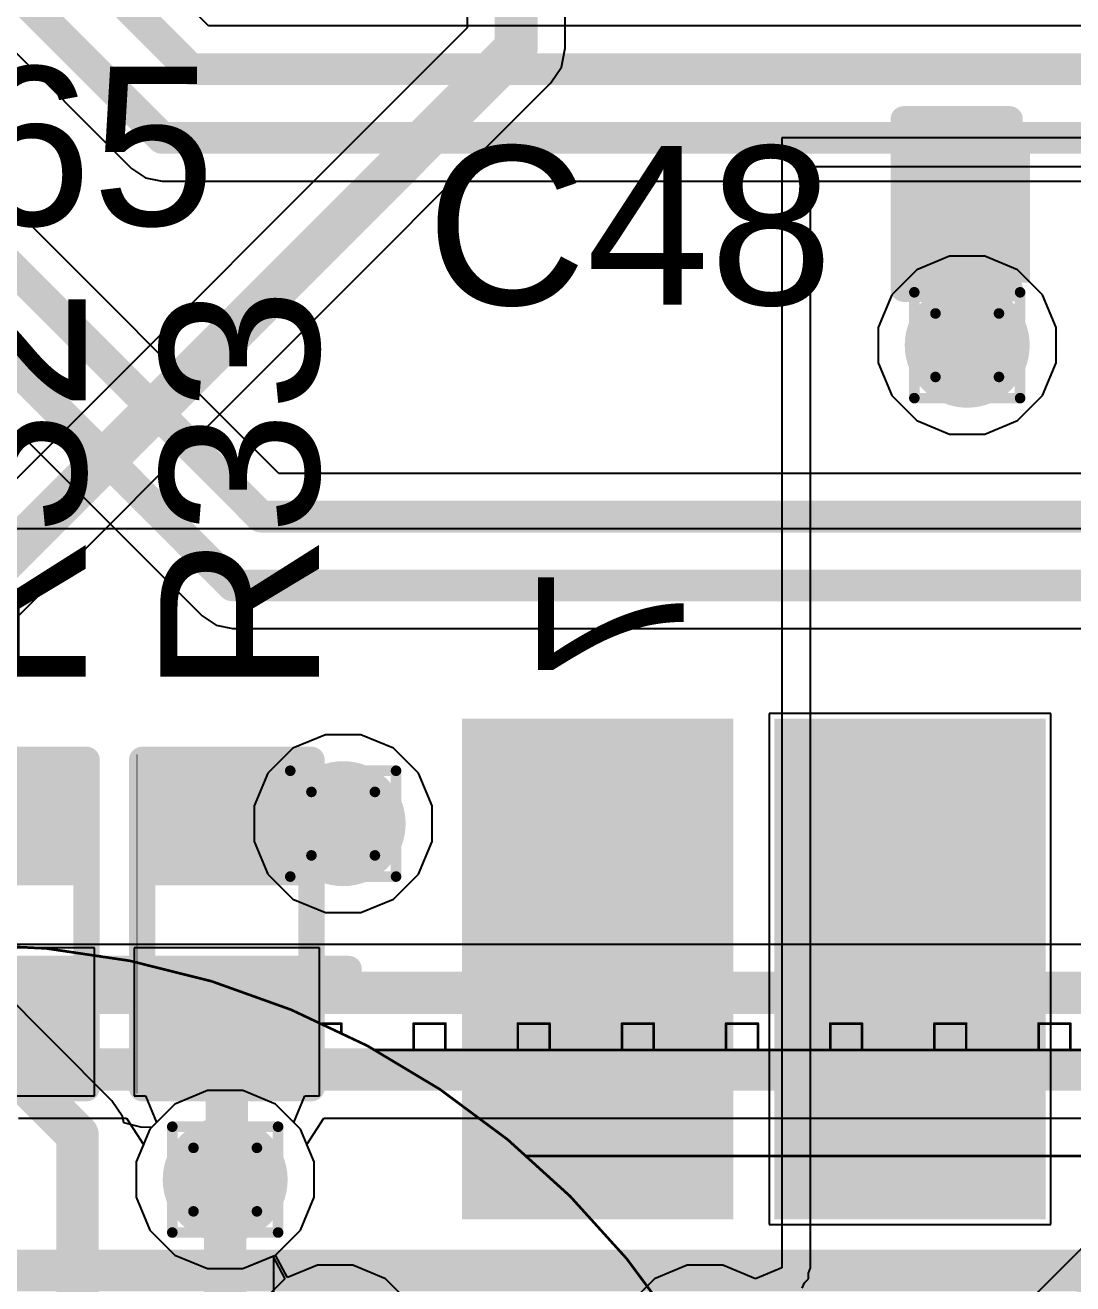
# Model space of a CAD drawing. Header units: inches. Extents: x -6 to 5433, y -4 to 5447.
# Drawn here: x 15.55 to 20.58, y 4.62 to 10.66 of the extents above; entities that cross this region are included whole.
import ezdxf

# ---------------------------------------------------------------- set-up
doc = ezdxf.new("R2010")
doc.units = ezdxf.units.IN
for name, color, linetype in [('Bottom Layer', 5, 'Continuous'), ('Bottom Overlay', 54, 'Continuous'), ('Bottom Paste', 16, 'Continuous'), ('Bottom Solder', 6, 'Continuous'), ('Drill Drawing', 1, 'Continuous'), ('Ground', 16, 'Continuous'), ('Mechanical 4', 56, 'Continuous'), ('Power', 76, 'Continuous'), ('Top Layer', 1, 'Continuous'), ('Top Overlay', 2, 'Continuous'), ('Top Paste', 8, 'Continuous'), ('Top Solder', 216, 'Continuous'), ('Via Holes', 16, 'Continuous')]:
    doc.layers.add(name, color=color, linetype=linetype)
doc.styles.add('Arial', font='', dxfattribs={"height": 0.2})
doc.styles.get('Arial').set_extended_font_data('Arial')

# ---------------------------------------------------------------- blocks, each defined once
blk = doc.blocks.new('BL_R8812AF1_B_18')
at = {"layer": 'Bottom Layer'}
for points in [[(12.4, -3.6), (14.6, -3.6), (14.6, -4.7), (12.4, -4.7)], [(12.4, -5.1), (14.6, -5.1), (14.6, -6.2), (12.4, -6.2)]]:
    blk.add_hatch(color=5, dxfattribs=at).paths.add_polyline_path(points)
at = {"layer": 'Bottom Paste'}
for points in [[(12.4, -3.6), (14.6, -3.6), (14.6, -4.7), (12.4, -4.7)], [(12.4, -5.1), (14.6, -5.1), (14.6, -6.2), (12.4, -6.2)]]:
    blk.add_hatch(color=16, dxfattribs=at).paths.add_polyline_path(points)
at = {"layer": 'Bottom Solder'}
for points in [[(12.2984, -3.4984), (14.7016, -3.4984), (14.7016, -4.8016), (12.2984, -4.8016)], [(12.2984, -4.9984), (14.7016, -4.9984), (14.7016, -6.3016), (12.2984, -6.3016)]]:
    blk.add_hatch(color=6, dxfattribs=at).paths.add_polyline_path(points)
at = {"layer": 'Bottom Overlay'}
blk.add_lwpolyline([(13.5, -8.9, 0.127, 0.127, 0), (13.5, -6.8458, 0.127, 0.127, 0)], format="xyseb", dxfattribs=at)
blk.add_lwpolyline([(13.4683, -6.8458, 0.0635, 0.0635, 1), (13.5318, -6.8458, 0.0635, 0.0635, 1)], format="xyseb", close=True, dxfattribs=at)
at = {"layer": 'Bottom Overlay', "style": 'Arial', "text_generation_flag": 2}
blk.add_text('7', height=0.7, rotation=-180, dxfattribs=at).set_placement((11.5698, -5.2362))
blk = doc.blocks.new('R___0402_81')
at = {"layer": 'Top Layer'}
for points in [[(-0.6985, -0.3175), (-0.6985, 0.3175), (-0.2413, 0.3175), (-0.2413, -0.3175)], [(0.2413, -0.3175), (0.2413, 0.3175), (0.6985, 0.3175), (0.6985, -0.3175)]]:
    blk.add_hatch(color=1, dxfattribs=at).paths.add_polyline_path(points)
at = {"layer": 'Top Paste'}
for points in [[(-0.6985, -0.3175), (-0.6985, 0.3175), (-0.2413, 0.3175), (-0.2413, -0.3175)], [(0.2413, -0.3175), (0.2413, 0.3175), (0.6985, 0.3175), (0.6985, -0.3175)]]:
    blk.add_hatch(color=8, dxfattribs=at).paths.add_polyline_path(points)
at = {"layer": 'Top Solder'}
for points in [[(-0.7535, -0.3725), (-0.7535, 0.3725), (-0.1863, 0.3725), (-0.1863, -0.3725)], [(0.1863, -0.3725), (0.1863, 0.3725), (0.7535, 0.3725), (0.7535, -0.3725)]]:
    blk.add_hatch(color=216, dxfattribs=at).paths.add_polyline_path(points)
at = {"layer": 'Top Overlay'}
for points in [[(0.7874, 0.4064, 0.127, 0.127, 0), (-0.7874, 0.4064, 0.127, 0.127, 0)], [(-0.7874, -0.4064, 0.127, 0.127, 0), (-0.7874, 0.4064, 0.127, 0.127, 0)], [(0.7874, -0.4064, 0.127, 0.127, 0), (0.7874, 0.4064, 0.127, 0.127, 0)], [(0.7874, -0.4064, 0.127, 0.127, 0), (-0.7874, -0.4064, 0.127, 0.127, 0)], [(0.8128, -0.4318, 0.00323, 0.00323, 0), (-0.8128, -0.4318, 0.00323, 0.00323, 0)]]:
    blk.add_lwpolyline(points, format="xyseb", dxfattribs=at)
for points in [[(-0.8191, 0.4064, 0.0635, 0.0635, 1), (-0.7556, 0.4064, 0.0635, 0.0635, 1)], [(-0.8191, 0.4064, 0.0635, 0.0635, 1), (-0.7556, 0.4064, 0.0635, 0.0635, 1)], [(0.7556, 0.4064, 0.0635, 0.0635, 1), (0.8191, 0.4064, 0.0635, 0.0635, 1)], [(0.7556, 0.4064, 0.0635, 0.0635, 1), (0.8191, 0.4064, 0.0635, 0.0635, 1)], [(-0.8191, -0.4064, 0.0635, 0.0635, 1), (-0.7556, -0.4064, 0.0635, 0.0635, 1)], [(-0.8191, -0.4064, 0.0635, 0.0635, 1), (-0.7556, -0.4064, 0.0635, 0.0635, 1)], [(0.7556, -0.4064, 0.0635, 0.0635, 1), (0.8191, -0.4064, 0.0635, 0.0635, 1)], [(0.7556, -0.4064, 0.0635, 0.0635, 1), (0.8191, -0.4064, 0.0635, 0.0635, 1)], [(-0.8136, -0.4318, 0.00161, 0.00161, 1), (-0.812, -0.4318, 0.00161, 0.00161, 1)], [(0.812, -0.4318, 0.00161, 0.00161, 1), (0.8136, -0.4318, 0.00161, 0.00161, 1)]]:
    blk.add_lwpolyline(points, format="xyseb", close=True, dxfattribs=at)
blk = doc.blocks.new('R___0402_82')
at = {"layer": 'Top Layer'}
for points in [[(-0.6985, -0.3175), (-0.6985, 0.3175), (-0.2413, 0.3175), (-0.2413, -0.3175)], [(0.2413, -0.3175), (0.2413, 0.3175), (0.6985, 0.3175), (0.6985, -0.3175)]]:
    blk.add_hatch(color=1, dxfattribs=at).paths.add_polyline_path(points)
at = {"layer": 'Top Paste'}
for points in [[(-0.6985, -0.3175), (-0.6985, 0.3175), (-0.2413, 0.3175), (-0.2413, -0.3175)], [(0.2413, -0.3175), (0.2413, 0.3175), (0.6985, 0.3175), (0.6985, -0.3175)]]:
    blk.add_hatch(color=8, dxfattribs=at).paths.add_polyline_path(points)
at = {"layer": 'Top Solder'}
for points in [[(-0.7535, -0.3725), (-0.7535, 0.3725), (-0.1863, 0.3725), (-0.1863, -0.3725)], [(0.1863, -0.3725), (0.1863, 0.3725), (0.7535, 0.3725), (0.7535, -0.3725)]]:
    blk.add_hatch(color=216, dxfattribs=at).paths.add_polyline_path(points)
at = {"layer": 'Top Overlay'}
for points in [[(-0.7874, -0.4064, 0.127, 0.127, 0), (-0.7874, 0.4064, 0.127, 0.127, 0)], [(0.7874, 0.4064, 0.127, 0.127, 0), (-0.7874, 0.4064, 0.127, 0.127, 0)], [(0.7874, -0.4064, 0.127, 0.127, 0), (0.7874, 0.4064, 0.127, 0.127, 0)], [(0.7874, -0.4064, 0.127, 0.127, 0), (-0.7874, -0.4064, 0.127, 0.127, 0)], [(0.8128, -0.4318, 0.00323, 0.00323, 0), (-0.8128, -0.4318, 0.00323, 0.00323, 0)]]:
    blk.add_lwpolyline(points, format="xyseb", dxfattribs=at)
for points in [[(-0.8191, 0.4064, 0.0635, 0.0635, 1), (-0.7556, 0.4064, 0.0635, 0.0635, 1)], [(-0.8191, 0.4064, 0.0635, 0.0635, 1), (-0.7556, 0.4064, 0.0635, 0.0635, 1)], [(0.7556, 0.4064, 0.0635, 0.0635, 1), (0.8191, 0.4064, 0.0635, 0.0635, 1)], [(0.7556, 0.4064, 0.0635, 0.0635, 1), (0.8191, 0.4064, 0.0635, 0.0635, 1)], [(-0.8191, -0.4064, 0.0635, 0.0635, 1), (-0.7556, -0.4064, 0.0635, 0.0635, 1)], [(-0.8191, -0.4064, 0.0635, 0.0635, 1), (-0.7556, -0.4064, 0.0635, 0.0635, 1)], [(0.7556, -0.4064, 0.0635, 0.0635, 1), (0.8191, -0.4064, 0.0635, 0.0635, 1)], [(0.7556, -0.4064, 0.0635, 0.0635, 1), (0.8191, -0.4064, 0.0635, 0.0635, 1)], [(-0.8136, -0.4318, 0.00161, 0.00161, 1), (-0.812, -0.4318, 0.00161, 0.00161, 1)], [(0.812, -0.4318, 0.00161, 0.00161, 1), (0.8136, -0.4318, 0.00161, 0.00161, 1)]]:
    blk.add_lwpolyline(points, format="xyseb", close=True, dxfattribs=at)
blk = doc.blocks.new('ADM6_30_01_5_L_4_2_A_TR_155')
at = {"layer": 'Top Overlay'}
blk.add_lwpolyline([(11.885, -2.5, 0.2, 0.2, 0), (-11.885, -2.5, 0.2, 0.2, 0)], format="xyseb", dxfattribs=at)
blk = doc.blocks.new('C___0402_185')
at = {"layer": 'Top Layer'}
for points in [[(-0.6985, -0.3175), (-0.6985, 0.3175), (-0.2413, 0.3175), (-0.2413, -0.3175)], [(0.2413, -0.3175), (0.2413, 0.3175), (0.6985, 0.3175), (0.6985, -0.3175)]]:
    blk.add_hatch(color=1, dxfattribs=at).paths.add_polyline_path(points)
at = {"layer": 'Top Paste'}
for points in [[(-0.6985, -0.3175), (-0.6985, 0.3175), (-0.2413, 0.3175), (-0.2413, -0.3175)], [(0.2413, -0.3175), (0.2413, 0.3175), (0.6985, 0.3175), (0.6985, -0.3175)]]:
    blk.add_hatch(color=8, dxfattribs=at).paths.add_polyline_path(points)
at = {"layer": 'Top Solder'}
for points in [[(-0.7585, -0.3775), (-0.7585, 0.3775), (-0.1813, 0.3775), (-0.1813, -0.3775)], [(0.1813, -0.3775), (0.1813, 0.3775), (0.7585, 0.3775), (0.7585, -0.3775)]]:
    blk.add_hatch(color=216, dxfattribs=at).paths.add_polyline_path(points)
at = {"layer": 'Top Overlay'}
for points in [[(-0.7874, 0.4064, 0.127, 0.127, 0), (-0.7874, -0.4064, 0.127, 0.127, 0)], [(-0.2794, 0.4064, 0.127, 0.127, 0), (-0.7874, 0.4064, 0.127, 0.127, 0)], [(0.7874, 0.4064, 0.127, 0.127, 0), (0.2794, 0.4064, 0.127, 0.127, 0)], [(0.7874, 0.4064, 0.127, 0.127, 0), (0.7874, -0.4064, 0.127, 0.127, 0)], [(-0.2794, -0.4064, 0.127, 0.127, 0), (-0.7874, -0.4064, 0.127, 0.127, 0)], [(0.7874, -0.4064, 0.127, 0.127, 0), (0.2794, -0.4064, 0.127, 0.127, 0)]]:
    blk.add_lwpolyline(points, format="xyseb", dxfattribs=at)
for points in [[(-0.8191, 0.4064, 0.0635, 0.0635, 1), (-0.7556, 0.4064, 0.0635, 0.0635, 1)], [(-0.8191, 0.4064, 0.0635, 0.0635, 1), (-0.7556, 0.4064, 0.0635, 0.0635, 1)], [(-0.3111, 0.4064, 0.0635, 0.0635, 1), (-0.2477, 0.4064, 0.0635, 0.0635, 1)], [(0.2477, 0.4064, 0.0635, 0.0635, 1), (0.3111, 0.4064, 0.0635, 0.0635, 1)], [(0.7556, 0.4064, 0.0635, 0.0635, 1), (0.8191, 0.4064, 0.0635, 0.0635, 1)], [(0.7556, 0.4064, 0.0635, 0.0635, 1), (0.8191, 0.4064, 0.0635, 0.0635, 1)], [(-0.8191, -0.4064, 0.0635, 0.0635, 1), (-0.7556, -0.4064, 0.0635, 0.0635, 1)], [(-0.8191, -0.4064, 0.0635, 0.0635, 1), (-0.7556, -0.4064, 0.0635, 0.0635, 1)], [(-0.3111, -0.4064, 0.0635, 0.0635, 1), (-0.2477, -0.4064, 0.0635, 0.0635, 1)], [(0.2477, -0.4064, 0.0635, 0.0635, 1), (0.3111, -0.4064, 0.0635, 0.0635, 1)], [(0.7556, -0.4064, 0.0635, 0.0635, 1), (0.8191, -0.4064, 0.0635, 0.0635, 1)], [(0.7556, -0.4064, 0.0635, 0.0635, 1), (0.8191, -0.4064, 0.0635, 0.0635, 1)]]:
    blk.add_lwpolyline(points, format="xyseb", close=True, dxfattribs=at)

msp = doc.modelspace()

# ---------------------------------------------------------------- hatches: boundary and pattern name
at = {"layer": 'Bottom Layer'}
h = msp.add_hatch(color=5, dxfattribs=at)
edge = h.paths.add_edge_path()
edge.add_arc((20.0731, 9.1281), 0.3, 0, 360)
h = msp.add_hatch(color=5, dxfattribs=at)
edge = h.paths.add_edge_path()
edge.add_arc((17.0765, 6.8315), 0.3, 0, 360)
h = msp.add_hatch(color=5, dxfattribs=at)
edge = h.paths.add_edge_path()
edge.add_arc((16.51, 5.1229), 0.3, 0, 360)
at = {"layer": 'Ground'}
h = msp.add_hatch(color=16, dxfattribs=at)
edge = h.paths.add_edge_path()
edge.add_arc((20.0731, 9.1281), 0.3, 0, 360)
h = msp.add_hatch(color=16, dxfattribs=at)
edge = h.paths.add_edge_path()
edge.add_arc((17.0765, 6.8315), 0.3, 0, 360)
h = msp.add_hatch(color=16, dxfattribs=at)
edge = h.paths.add_edge_path()
edge.add_arc((16.51, 5.1229), 0.3, 0, 360)
at = {"layer": 'Power'}
h = msp.add_hatch(color=76, dxfattribs=at)
edge = h.paths.add_edge_path()
edge.add_arc((20.0731, 9.1281), 0.3, 0, 360)
h = msp.add_hatch(color=76, dxfattribs=at)
edge = h.paths.add_edge_path()
edge.add_arc((17.0765, 6.8315), 0.3, 0, 360)
h = msp.add_hatch(color=76, dxfattribs=at)
edge = h.paths.add_edge_path()
edge.add_arc((16.51, 5.1229), 0.3, 0, 360)
at = {"layer": 'Top Layer'}
h = msp.add_hatch(color=1, dxfattribs=at)
edge = h.paths.add_edge_path()
edge.add_arc((20.0731, 9.1281), 0.3, 0, 360)
h = msp.add_hatch(color=1, dxfattribs=at)
edge = h.paths.add_edge_path()
edge.add_arc((17.0765, 6.8315), 0.3, 0, 360)
h = msp.add_hatch(color=1, dxfattribs=at)
edge = h.paths.add_edge_path()
edge.add_arc((16.51, 5.1229), 0.3, 0, 360)
at = {"layer": 'Via Holes'}
h = msp.add_hatch(color=7, dxfattribs=at)
edge = h.paths.add_edge_path()
edge.add_arc((20.0731, 9.1281), 0.15, 0, 360)
h = msp.add_hatch(color=7, dxfattribs=at)
edge = h.paths.add_edge_path()
edge.add_arc((17.0765, 6.8315), 0.15, 0, 360)
h = msp.add_hatch(color=7, dxfattribs=at)
edge = h.paths.add_edge_path()
edge.add_arc((16.51, 5.1229), 0.15, 0, 360)

# ---------------------------------------------------------------- linework, layer by layer
at = {"layer": 'Bottom Layer'}
for p, q in [((15.0175, 8.2488), (32.8484, 8.2488)), ((15.0175, 8.2488), (21.4511, 8.2488)), ((20.4754, 7.3607), (19.1214, 7.3607)), ((19.1214, 7.3607), (19.1214, 4.9067)), ((20.4754, 4.9067), (20.4754, 7.3607)), ((15.9662, 5.5015), (15.4112, 6.0565)), ((16.0167, 5.4259), (15.9662, 5.5015)), ((16.4251, 5.5499), (16.2681, 5.4849)), ((16.5949, 5.5499), (16.4251, 5.5499)), ((16.7519, 5.4849), (16.5949, 5.5499)), ((16.2681, 5.4849), (16.1566, 5.3734)), ((16.872, 5.3648), (16.7519, 5.4849)), ((16.0229, 5.3947), (16.0167, 5.4259)), ((16.1049, 5.3751), (16.0229, 5.3947)), ((16.1566, 5.3734), (16.1049, 5.3751)), ((16.937, 5.2078), (16.872, 5.3648)), ((16.937, 5.038), (16.937, 5.2078)), ((16.872, 4.881), (16.937, 5.038)), ((19.1214, 4.9067), (20.4754, 4.9067)), ((16.7519, 4.7609), (16.872, 4.881)), ((16.7431, 4.7573), (16.7519, 4.7609)), ((16.7431, 3.2136), (16.7431, 4.7573))]:
    msp.add_line(p, q, dxfattribs=at)
for points in [[(15.2464, 5.8917, 0.2032, 0.2032, 0), (15.8014, 5.3367, 0.2032, 0.2032, 0)], [(15.8014, 3.2363, 0.2032, 0.2032, 0), (15.8014, 5.3367, 0.2032, 0.2032, 0)], [(16.51, 3.2136, 0.2032, 0.2032, 0), (16.51, 5.1229, 0.2032, 0.2032, 0)]]:
    msp.add_lwpolyline(points, format="xyseb", dxfattribs=at)
for points in [[(15.7506, 5.3367, 0.1016, 0.1016, 1), (15.8522, 5.3367, 0.1016, 0.1016, 1)], [(15.7506, 5.3367, 0.1016, 0.1016, 1), (15.8522, 5.3367, 0.1016, 0.1016, 1)], [(16.4592, 5.1229, 0.1016, 0.1016, 1), (16.5608, 5.1229, 0.1016, 0.1016, 1)]]:
    msp.add_lwpolyline(points, format="xyseb", close=True, dxfattribs=at)
at = {"layer": 'Drill Drawing'}
for points in [[(19.8191, 9.3821, 0.0508, 0.0508, 0), (20.3271, 9.3821, 0.0508, 0.0508, 0)], [(19.8191, 8.8741, 0.0508, 0.0508, 0), (19.8191, 9.3821, 0.0508, 0.0508, 0)], [(20.3271, 8.8741, 0.0508, 0.0508, 0), (20.3271, 9.3821, 0.0508, 0.0508, 0)], [(19.9207, 9.2805, 0.0508, 0.0508, 0), (20.2255, 9.2805, 0.0508, 0.0508, 0)], [(19.9207, 8.9757, 0.0508, 0.0508, 0), (19.9207, 9.2805, 0.0508, 0.0508, 0)], [(20.2255, 8.9757, 0.0508, 0.0508, 0), (20.2255, 9.2805, 0.0508, 0.0508, 0)], [(19.9207, 8.9757, 0.0508, 0.0508, 0), (20.2255, 8.9757, 0.0508, 0.0508, 0)], [(19.8191, 8.8741, 0.0508, 0.0508, 0), (20.3271, 8.8741, 0.0508, 0.0508, 0)], [(16.8225, 7.0855, 0.0508, 0.0508, 0), (17.3305, 7.0855, 0.0508, 0.0508, 0)], [(16.8225, 6.5775, 0.0508, 0.0508, 0), (16.8225, 7.0855, 0.0508, 0.0508, 0)], [(17.3305, 6.5775, 0.0508, 0.0508, 0), (17.3305, 7.0855, 0.0508, 0.0508, 0)], [(16.9241, 6.9839, 0.0508, 0.0508, 0), (17.2289, 6.9839, 0.0508, 0.0508, 0)], [(16.9241, 6.6791, 0.0508, 0.0508, 0), (16.9241, 6.9839, 0.0508, 0.0508, 0)], [(17.2289, 6.6791, 0.0508, 0.0508, 0), (17.2289, 6.9839, 0.0508, 0.0508, 0)], [(16.9241, 6.6791, 0.0508, 0.0508, 0), (17.2289, 6.6791, 0.0508, 0.0508, 0)], [(16.8225, 6.5775, 0.0508, 0.0508, 0), (17.3305, 6.5775, 0.0508, 0.0508, 0)], [(16.256, 5.3769, 0.0508, 0.0508, 0), (16.764, 5.3769, 0.0508, 0.0508, 0)], [(16.256, 4.8689, 0.0508, 0.0508, 0), (16.256, 5.3769, 0.0508, 0.0508, 0)], [(16.764, 4.8689, 0.0508, 0.0508, 0), (16.764, 5.3769, 0.0508, 0.0508, 0)], [(16.3576, 5.2753, 0.0508, 0.0508, 0), (16.6624, 5.2753, 0.0508, 0.0508, 0)], [(16.3576, 4.9705, 0.0508, 0.0508, 0), (16.3576, 5.2753, 0.0508, 0.0508, 0)], [(16.6624, 4.9705, 0.0508, 0.0508, 0), (16.6624, 5.2753, 0.0508, 0.0508, 0)], [(16.3576, 4.9705, 0.0508, 0.0508, 0), (16.6624, 4.9705, 0.0508, 0.0508, 0)], [(16.256, 4.8689, 0.0508, 0.0508, 0), (16.764, 4.8689, 0.0508, 0.0508, 0)]]:
    msp.add_lwpolyline(points, format="xyseb", dxfattribs=at)
for points in [[(19.8064, 9.3821, 0.0254, 0.0254, 1), (19.8318, 9.3821, 0.0254, 0.0254, 1)], [(19.8064, 9.3821, 0.0254, 0.0254, 1), (19.8318, 9.3821, 0.0254, 0.0254, 1)], [(20.3144, 9.3821, 0.0254, 0.0254, 1), (20.3398, 9.3821, 0.0254, 0.0254, 1)], [(20.3144, 9.3821, 0.0254, 0.0254, 1), (20.3398, 9.3821, 0.0254, 0.0254, 1)], [(19.908, 9.2805, 0.0254, 0.0254, 1), (19.9334, 9.2805, 0.0254, 0.0254, 1)], [(19.908, 9.2805, 0.0254, 0.0254, 1), (19.9334, 9.2805, 0.0254, 0.0254, 1)], [(20.2128, 9.2805, 0.0254, 0.0254, 1), (20.2382, 9.2805, 0.0254, 0.0254, 1)], [(20.2128, 9.2805, 0.0254, 0.0254, 1), (20.2382, 9.2805, 0.0254, 0.0254, 1)], [(19.908, 8.9757, 0.0254, 0.0254, 1), (19.9334, 8.9757, 0.0254, 0.0254, 1)], [(19.908, 8.9757, 0.0254, 0.0254, 1), (19.9334, 8.9757, 0.0254, 0.0254, 1)], [(20.2128, 8.9757, 0.0254, 0.0254, 1), (20.2382, 8.9757, 0.0254, 0.0254, 1)], [(20.2128, 8.9757, 0.0254, 0.0254, 1), (20.2382, 8.9757, 0.0254, 0.0254, 1)], [(19.8064, 8.8741, 0.0254, 0.0254, 1), (19.8318, 8.8741, 0.0254, 0.0254, 1)], [(19.8064, 8.8741, 0.0254, 0.0254, 1), (19.8318, 8.8741, 0.0254, 0.0254, 1)], [(20.3144, 8.8741, 0.0254, 0.0254, 1), (20.3398, 8.8741, 0.0254, 0.0254, 1)], [(20.3144, 8.8741, 0.0254, 0.0254, 1), (20.3398, 8.8741, 0.0254, 0.0254, 1)], [(16.8098, 7.0855, 0.0254, 0.0254, 1), (16.8352, 7.0855, 0.0254, 0.0254, 1)], [(16.8098, 7.0855, 0.0254, 0.0254, 1), (16.8352, 7.0855, 0.0254, 0.0254, 1)], [(17.3178, 7.0855, 0.0254, 0.0254, 1), (17.3432, 7.0855, 0.0254, 0.0254, 1)], [(17.3178, 7.0855, 0.0254, 0.0254, 1), (17.3432, 7.0855, 0.0254, 0.0254, 1)], [(16.9114, 6.9839, 0.0254, 0.0254, 1), (16.9368, 6.9839, 0.0254, 0.0254, 1)], [(16.9114, 6.9839, 0.0254, 0.0254, 1), (16.9368, 6.9839, 0.0254, 0.0254, 1)], [(17.2162, 6.9839, 0.0254, 0.0254, 1), (17.2416, 6.9839, 0.0254, 0.0254, 1)], [(17.2162, 6.9839, 0.0254, 0.0254, 1), (17.2416, 6.9839, 0.0254, 0.0254, 1)], [(16.9114, 6.6791, 0.0254, 0.0254, 1), (16.9368, 6.6791, 0.0254, 0.0254, 1)], [(16.9114, 6.6791, 0.0254, 0.0254, 1), (16.9368, 6.6791, 0.0254, 0.0254, 1)], [(17.2162, 6.6791, 0.0254, 0.0254, 1), (17.2416, 6.6791, 0.0254, 0.0254, 1)], [(17.2162, 6.6791, 0.0254, 0.0254, 1), (17.2416, 6.6791, 0.0254, 0.0254, 1)], [(16.8098, 6.5775, 0.0254, 0.0254, 1), (16.8352, 6.5775, 0.0254, 0.0254, 1)], [(16.8098, 6.5775, 0.0254, 0.0254, 1), (16.8352, 6.5775, 0.0254, 0.0254, 1)], [(17.3178, 6.5775, 0.0254, 0.0254, 1), (17.3432, 6.5775, 0.0254, 0.0254, 1)], [(17.3178, 6.5775, 0.0254, 0.0254, 1), (17.3432, 6.5775, 0.0254, 0.0254, 1)], [(16.2433, 5.3769, 0.0254, 0.0254, 1), (16.2687, 5.3769, 0.0254, 0.0254, 1)], [(16.2433, 5.3769, 0.0254, 0.0254, 1), (16.2687, 5.3769, 0.0254, 0.0254, 1)], [(16.7513, 5.3769, 0.0254, 0.0254, 1), (16.7767, 5.3769, 0.0254, 0.0254, 1)], [(16.7513, 5.3769, 0.0254, 0.0254, 1), (16.7767, 5.3769, 0.0254, 0.0254, 1)], [(16.3449, 5.2753, 0.0254, 0.0254, 1), (16.3703, 5.2753, 0.0254, 0.0254, 1)], [(16.3449, 5.2753, 0.0254, 0.0254, 1), (16.3703, 5.2753, 0.0254, 0.0254, 1)], [(16.6497, 5.2753, 0.0254, 0.0254, 1), (16.6751, 5.2753, 0.0254, 0.0254, 1)], [(16.6497, 5.2753, 0.0254, 0.0254, 1), (16.6751, 5.2753, 0.0254, 0.0254, 1)], [(16.3449, 4.9705, 0.0254, 0.0254, 1), (16.3703, 4.9705, 0.0254, 0.0254, 1)], [(16.3449, 4.9705, 0.0254, 0.0254, 1), (16.3703, 4.9705, 0.0254, 0.0254, 1)], [(16.6497, 4.9705, 0.0254, 0.0254, 1), (16.6751, 4.9705, 0.0254, 0.0254, 1)], [(16.6497, 4.9705, 0.0254, 0.0254, 1), (16.6751, 4.9705, 0.0254, 0.0254, 1)], [(16.2433, 4.8689, 0.0254, 0.0254, 1), (16.2687, 4.8689, 0.0254, 0.0254, 1)], [(16.2433, 4.8689, 0.0254, 0.0254, 1), (16.2687, 4.8689, 0.0254, 0.0254, 1)], [(16.7513, 4.8689, 0.0254, 0.0254, 1), (16.7767, 4.8689, 0.0254, 0.0254, 1)], [(16.7513, 4.8689, 0.0254, 0.0254, 1), (16.7767, 4.8689, 0.0254, 0.0254, 1)]]:
    msp.add_lwpolyline(points, format="xyseb", close=True, dxfattribs=at)
at = {"layer": 'Ground'}
for p, q in [((16.7682, 8.5124), (10.5777, 14.7029)), ((10.9745, 13.2531), (16.3991, 7.8286)), ((13.946, 12.091), (16.0602, 9.9768)), ((16.4293, 10.6607), (15.0805, 12.0095)), ((23.6985, 10.6607), (16.4293, 10.6607)), ((16.0602, 9.9768), (16.0602, 9.9768)), ((16.0602, 9.9768), (16.1275, 9.9319)), ((16.1275, 9.9319), (16.2067, 9.9161)), ((16.2067, 9.9161), (21.2549, 9.9161)), ((21.3731, 8.5124), (16.7682, 8.5124)), ((16.3991, 7.8286), (16.3991, 7.8286)), ((16.3991, 7.8286), (16.4663, 7.7836)), ((16.4663, 7.7836), (16.5456, 7.7679)), ((16.5456, 7.7679), (21.3731, 7.7679)), ((23.1979, 6.2522), (11.8671, 6.2522)), ((15.5177, 5.4184), (16.0357, 5.4184)), ((16.0357, 5.4184), (16.1176, 5.2914)), ((16.9024, 5.2914), (16.9843, 5.4184)), ((16.9843, 5.4184), (33.622, 5.4184)), ((16.1176, 5.2914), (16.083, 5.2078)), ((16.937, 5.2078), (16.9024, 5.2914)), ((16.083, 5.2078), (16.083, 5.038)), ((16.937, 5.038), (16.937, 5.2078)), ((16.083, 5.038), (16.148, 4.881)), ((16.872, 4.881), (16.937, 5.038)), ((20.895, 5.0658), (18.6045, 2.7753)), ((16.148, 4.881), (16.2681, 4.7609)), ((16.7519, 4.7609), (16.872, 4.881)), ((16.2681, 4.7609), (16.4251, 4.6959)), ((16.5949, 4.6959), (16.7519, 4.7609)), ((16.4251, 4.6959), (16.5949, 4.6959))]:
    msp.add_line(p, q, dxfattribs=at)
for points in [[(10.4312, 14.5564, 0.1524, 0.1524, 0), (16.6823, 8.3053, 0.1524, 0.1524, 0)], [(10.2945, 14.2262, 0.1524, 0.1524, 0), (16.5456, 7.9751, 0.1524, 0.1524, 0)], [(14.4227, 12.3743, 0.1524, 0.1524, 0), (16.3435, 10.4535, 0.1524, 0.1524, 0)], [(14.0925, 12.2375, 0.1524, 0.1524, 0), (16.2067, 10.1233, 0.1524, 0.1524, 0)], [(16.3435, 10.4535, 0.1524, 0.1524, 0), (23.6986, 10.4535, 0.1524, 0.1524, 0)], [(16.2067, 10.1233, 0.1524, 0.1524, 0), (20.7844, 10.1233, 0.1524, 0.1524, 0)], [(16.6823, 8.3053, 0.1524, 0.1524, 0), (21.6017, 8.3053, 0.1524, 0.1524, 0)], [(16.5456, 7.9751, 0.1524, 0.1524, 0), (21.6017, 7.9751, 0.1524, 0.1524, 0)], [(11.8671, 6.0191, 0.2032, 0.2032, 0), (34.1891, 6.0191, 0.2032, 0.2032, 0)], [(12.8859, 5.6515, 0.2032, 0.2032, 0), (33.7185, 5.6515, 0.2032, 0.2032, 0)], [(18.7693, 2.6104, 0.2032, 0.2032, 0), (21.0598, 4.901, 0.2032, 0.2032, 0)]]:
    msp.add_lwpolyline(points, format="xyseb", dxfattribs=at)
for points in [[(16.3054, 10.4535, 0.0762, 0.0762, 1), (16.3816, 10.4535, 0.0762, 0.0762, 1)], [(16.3054, 10.4535, 0.0762, 0.0762, 1), (16.3816, 10.4535, 0.0762, 0.0762, 1)], [(16.1686, 10.1233, 0.0762, 0.0762, 1), (16.2448, 10.1233, 0.0762, 0.0762, 1)], [(16.1686, 10.1233, 0.0762, 0.0762, 1), (16.2448, 10.1233, 0.0762, 0.0762, 1)], [(16.6442, 8.3053, 0.0762, 0.0762, 1), (16.7204, 8.3053, 0.0762, 0.0762, 1)], [(16.6442, 8.3053, 0.0762, 0.0762, 1), (16.7204, 8.3053, 0.0762, 0.0762, 1)], [(16.5075, 7.9751, 0.0762, 0.0762, 1), (16.5837, 7.9751, 0.0762, 0.0762, 1)], [(16.5075, 7.9751, 0.0762, 0.0762, 1), (16.5837, 7.9751, 0.0762, 0.0762, 1)]]:
    msp.add_lwpolyline(points, format="xyseb", close=True, dxfattribs=at)
at = {"layer": 'Mechanical 4'}
for points in [[(19.3747, 2.125, 0.0127, 0.0127, 1), (11.1197, 2.125, 0.0127, 0.0127, 1)], [(16.975, 5.872, 0.00635, 0.00635, 1), (16.9814, 5.872, 0.00635, 0.00635, 1)], [(17.0642, 5.872, 0.00635, 0.00635, 1), (17.0706, 5.872, 0.00635, 0.00635, 1)], [(17.0642, 5.872, 0.00635, 0.00635, 1), (17.0706, 5.872, 0.00635, 0.00635, 1)], [(17.4119, 5.872, 0.00635, 0.00635, 1), (17.4183, 5.872, 0.00635, 0.00635, 1)], [(17.4119, 5.872, 0.00635, 0.00635, 1), (17.4183, 5.872, 0.00635, 0.00635, 1)], [(17.5643, 5.872, 0.00635, 0.00635, 1), (17.5707, 5.872, 0.00635, 0.00635, 1)], [(17.5643, 5.872, 0.00635, 0.00635, 1), (17.5707, 5.872, 0.00635, 0.00635, 1)], [(17.9121, 5.872, 0.00635, 0.00635, 1), (17.9184, 5.872, 0.00635, 0.00635, 1)], [(17.9121, 5.872, 0.00635, 0.00635, 1), (17.9184, 5.872, 0.00635, 0.00635, 1)], [(18.0645, 5.872, 0.00635, 0.00635, 1), (18.0708, 5.872, 0.00635, 0.00635, 1)], [(18.0645, 5.872, 0.00635, 0.00635, 1), (18.0708, 5.872, 0.00635, 0.00635, 1)], [(18.4122, 5.872, 0.00635, 0.00635, 1), (18.4185, 5.872, 0.00635, 0.00635, 1)], [(18.4122, 5.872, 0.00635, 0.00635, 1), (18.4185, 5.872, 0.00635, 0.00635, 1)], [(18.5646, 5.872, 0.00635, 0.00635, 1), (18.5709, 5.872, 0.00635, 0.00635, 1)], [(18.5646, 5.872, 0.00635, 0.00635, 1), (18.5709, 5.872, 0.00635, 0.00635, 1)], [(18.9123, 5.872, 0.00635, 0.00635, 1), (18.9187, 5.872, 0.00635, 0.00635, 1)], [(18.9123, 5.872, 0.00635, 0.00635, 1), (18.9187, 5.872, 0.00635, 0.00635, 1)], [(19.0647, 5.872, 0.00635, 0.00635, 1), (19.0711, 5.872, 0.00635, 0.00635, 1)], [(19.0647, 5.872, 0.00635, 0.00635, 1), (19.0711, 5.872, 0.00635, 0.00635, 1)], [(19.4124, 5.872, 0.00635, 0.00635, 1), (19.4188, 5.872, 0.00635, 0.00635, 1)], [(19.4124, 5.872, 0.00635, 0.00635, 1), (19.4188, 5.872, 0.00635, 0.00635, 1)], [(19.5648, 5.872, 0.00635, 0.00635, 1), (19.5712, 5.872, 0.00635, 0.00635, 1)], [(19.5648, 5.872, 0.00635, 0.00635, 1), (19.5712, 5.872, 0.00635, 0.00635, 1)], [(19.9126, 5.872, 0.00635, 0.00635, 1), (19.9189, 5.872, 0.00635, 0.00635, 1)], [(19.9126, 5.872, 0.00635, 0.00635, 1), (19.9189, 5.872, 0.00635, 0.00635, 1)], [(20.065, 5.872, 0.00635, 0.00635, 1), (20.0713, 5.872, 0.00635, 0.00635, 1)], [(20.065, 5.872, 0.00635, 0.00635, 1), (20.0713, 5.872, 0.00635, 0.00635, 1)], [(20.4127, 5.872, 0.00635, 0.00635, 1), (20.419, 5.872, 0.00635, 0.00635, 1)], [(20.4127, 5.872, 0.00635, 0.00635, 1), (20.419, 5.872, 0.00635, 0.00635, 1)], [(20.5651, 5.872, 0.00635, 0.00635, 1), (20.5714, 5.872, 0.00635, 0.00635, 1)], [(20.5651, 5.872, 0.00635, 0.00635, 1), (20.5714, 5.872, 0.00635, 0.00635, 1)], [(17.0642, 5.8295, 0.00635, 0.00635, 1), (17.0706, 5.8295, 0.00635, 0.00635, 1)], [(17.2278, 5.7445, 0.00635, 0.00635, 1), (17.2342, 5.7445, 0.00635, 0.00635, 1)], [(17.4119, 5.7445, 0.00635, 0.00635, 1), (17.4183, 5.7445, 0.00635, 0.00635, 1)], [(17.5643, 5.7445, 0.00635, 0.00635, 1), (17.5707, 5.7445, 0.00635, 0.00635, 1)], [(17.9121, 5.7445, 0.00635, 0.00635, 1), (17.9184, 5.7445, 0.00635, 0.00635, 1)], [(18.0645, 5.7445, 0.00635, 0.00635, 1), (18.0708, 5.7445, 0.00635, 0.00635, 1)], [(18.4122, 5.7445, 0.00635, 0.00635, 1), (18.4185, 5.7445, 0.00635, 0.00635, 1)], [(18.5646, 5.7445, 0.00635, 0.00635, 1), (18.5709, 5.7445, 0.00635, 0.00635, 1)], [(18.9123, 5.7445, 0.00635, 0.00635, 1), (18.9187, 5.7445, 0.00635, 0.00635, 1)], [(19.0647, 5.7445, 0.00635, 0.00635, 1), (19.0711, 5.7445, 0.00635, 0.00635, 1)], [(19.4124, 5.7445, 0.00635, 0.00635, 1), (19.4188, 5.7445, 0.00635, 0.00635, 1)], [(19.5648, 5.7445, 0.00635, 0.00635, 1), (19.5712, 5.7445, 0.00635, 0.00635, 1)], [(19.9126, 5.7445, 0.00635, 0.00635, 1), (19.9189, 5.7445, 0.00635, 0.00635, 1)], [(20.065, 5.7445, 0.00635, 0.00635, 1), (20.0713, 5.7445, 0.00635, 0.00635, 1)], [(20.4127, 5.7445, 0.00635, 0.00635, 1), (20.419, 5.7445, 0.00635, 0.00635, 1)], [(20.5651, 5.7445, 0.00635, 0.00635, 1), (20.5714, 5.7445, 0.00635, 0.00635, 1)], [(17.956, 5.2365, 0.00635, 0.00635, 1), (17.9624, 5.2365, 0.00635, 0.00635, 1)]]:
    msp.add_lwpolyline(points, format="xyseb", close=True, dxfattribs=at)
for points in [[(16.9782, 5.872, 0.0127, 0.0127, 0), (17.0674, 5.872, 0.0127, 0.0127, 0)], [(17.0674, 5.8295, 0.0127, 0.0127, 0), (17.0674, 5.872, 0.0127, 0.0127, 0)], [(17.4151, 5.872, 0.0127, 0.0127, 0), (17.5675, 5.872, 0.0127, 0.0127, 0)], [(17.4151, 5.7445, 0.0127, 0.0127, 0), (17.4151, 5.872, 0.0127, 0.0127, 0)], [(17.5675, 5.7445, 0.0127, 0.0127, 0), (17.5675, 5.872, 0.0127, 0.0127, 0)], [(17.9152, 5.872, 0.0127, 0.0127, 0), (18.0676, 5.872, 0.0127, 0.0127, 0)], [(17.9152, 5.7445, 0.0127, 0.0127, 0), (17.9152, 5.872, 0.0127, 0.0127, 0)], [(18.0676, 5.7445, 0.0127, 0.0127, 0), (18.0676, 5.872, 0.0127, 0.0127, 0)], [(18.4154, 5.872, 0.0127, 0.0127, 0), (18.5678, 5.872, 0.0127, 0.0127, 0)], [(18.4154, 5.7445, 0.0127, 0.0127, 0), (18.4154, 5.872, 0.0127, 0.0127, 0)], [(18.5678, 5.7445, 0.0127, 0.0127, 0), (18.5678, 5.872, 0.0127, 0.0127, 0)], [(18.9155, 5.872, 0.0127, 0.0127, 0), (19.0679, 5.872, 0.0127, 0.0127, 0)], [(18.9155, 5.7445, 0.0127, 0.0127, 0), (18.9155, 5.872, 0.0127, 0.0127, 0)], [(19.0679, 5.7445, 0.0127, 0.0127, 0), (19.0679, 5.872, 0.0127, 0.0127, 0)], [(19.4156, 5.872, 0.0127, 0.0127, 0), (19.568, 5.872, 0.0127, 0.0127, 0)], [(19.4156, 5.7445, 0.0127, 0.0127, 0), (19.4156, 5.872, 0.0127, 0.0127, 0)], [(19.568, 5.7445, 0.0127, 0.0127, 0), (19.568, 5.872, 0.0127, 0.0127, 0)], [(19.9157, 5.872, 0.0127, 0.0127, 0), (20.0681, 5.872, 0.0127, 0.0127, 0)], [(19.9157, 5.7445, 0.0127, 0.0127, 0), (19.9157, 5.872, 0.0127, 0.0127, 0)], [(20.0681, 5.7445, 0.0127, 0.0127, 0), (20.0681, 5.872, 0.0127, 0.0127, 0)], [(20.4159, 5.872, 0.0127, 0.0127, 0), (20.5683, 5.872, 0.0127, 0.0127, 0)], [(20.4159, 5.7445, 0.0127, 0.0127, 0), (20.4159, 5.872, 0.0127, 0.0127, 0)], [(20.5683, 5.7445, 0.0127, 0.0127, 0), (20.5683, 5.872, 0.0127, 0.0127, 0)], [(17.231, 5.7445, 0.0127, 0.0127, 0), (25.9025, 5.7445, 0.0127, 0.0127, 0)], [(17.9592, 5.2365, 0.0127, 0.0127, 0), (25.3374, 5.2365, 0.0127, 0.0127, 0)]]:
    msp.add_lwpolyline(points, format="xyseb", dxfattribs=at)
at = {"layer": 'Power'}
for p, q in [((17.6717, 14.8353), (17.6717, 10.651)), ((18.1423, 10.5535), (18.1423, 14.8353)), ((17.6717, 10.651), (12.1582, 5.1375)), ((18.1244, 10.4634), (18.1423, 10.5535)), ((18.0734, 10.3871), (18.1244, 10.4634)), ((12.4221, 4.7358), (18.0734, 10.3871)), ((22.2758, 10.1233), (19.1835, 10.1233)), ((19.1835, 10.1233), (19.1835, 4.699)), ((19.3209, 4.699), (19.3209, 9.9858)), ((19.3209, 9.9858), (22.2758, 9.9858)), ((19.9882, 9.5551), (19.8312, 9.49)), ((20.158, 9.5551), (19.9882, 9.5551)), ((20.315, 9.49), (20.158, 9.5551)), ((19.8312, 9.49), (19.7111, 9.3699)), ((20.4351, 9.3699), (20.315, 9.49)), ((19.7111, 9.3699), (19.6461, 9.213)), ((20.5001, 9.213), (20.4351, 9.3699)), ((19.6461, 9.213), (19.6461, 9.0431)), ((20.5001, 9.0431), (20.5001, 9.213)), ((19.6461, 9.0431), (19.7111, 8.8862)), ((20.4351, 8.8862), (20.5001, 9.0431)), ((19.7111, 8.8862), (19.8312, 8.7661)), ((20.315, 8.7661), (20.4351, 8.8862)), ((19.8312, 8.7661), (19.9882, 8.7011)), ((20.158, 8.7011), (20.315, 8.7661)), ((19.9882, 8.7011), (20.158, 8.7011)), ((16.9916, 7.2585), (16.8346, 7.1935)), ((17.1615, 7.2585), (16.9916, 7.2585)), ((17.3184, 7.1935), (17.1615, 7.2585)), ((16.8346, 7.1935), (16.7145, 7.0734)), ((17.4385, 7.0734), (17.3184, 7.1935)), ((16.7145, 7.0734), (16.6495, 6.9164)), ((17.5035, 6.9164), (17.4385, 7.0734)), ((16.6495, 6.9164), (16.6495, 6.7466)), ((17.5035, 6.7466), (17.5035, 6.9164)), ((16.6495, 6.7466), (16.7145, 6.5896)), ((17.4385, 6.5896), (17.5035, 6.7466)), ((16.7145, 6.5896), (16.8346, 6.4695)), ((17.3184, 6.4695), (17.4385, 6.5896)), ((16.8346, 6.4695), (16.9916, 6.4045)), ((17.1615, 6.4045), (17.3184, 6.4695)), ((16.9916, 6.4045), (17.1615, 6.4045)), ((16.4251, 5.5499), (16.2681, 5.4849)), ((16.5949, 5.5499), (16.4251, 5.5499)), ((16.7519, 5.4849), (16.5949, 5.5499)), ((16.2681, 5.4849), (16.148, 5.3648)), ((16.872, 5.3648), (16.7519, 5.4849)), ((16.148, 5.3648), (16.083, 5.2078)), ((16.937, 5.2078), (16.872, 5.3648)), ((16.083, 5.2078), (16.083, 5.038)), ((16.937, 5.038), (16.937, 5.2078)), ((16.083, 5.038), (16.148, 4.881)), ((16.872, 4.881), (16.937, 5.038)), ((16.148, 4.881), (16.2681, 4.7609)), ((16.7519, 4.7609), (16.872, 4.881)), ((16.2681, 4.7609), (16.4251, 4.6959)), ((16.5949, 4.6959), (16.7391, 4.7556)), ((16.7391, 4.7556), (16.7967, 4.6473)), ((16.8095, 4.6526), (16.7519, 4.7609)), ((16.4251, 4.6959), (16.5949, 4.6959)), ((16.9537, 4.7123), (16.8095, 4.6526)), ((17.1235, 4.7123), (16.9537, 4.7123)), ((17.2805, 4.6473), (17.1235, 4.7123)), ((18.729, 4.7121), (18.572, 4.6471)), ((18.8988, 4.7121), (18.729, 4.7121)), ((19.0558, 4.6471), (18.8988, 4.7121)), ((19.1835, 4.699), (19.0565, 4.6464)), ((19.3105, 4.6738), (19.3209, 4.699)), ((19.3105, 4.6464), (19.3105, 4.6738)), ((16.7967, 4.6473), (16.6766, 4.5272)), ((17.4006, 4.5272), (17.2805, 4.6473)), ((18.572, 4.6471), (18.4519, 4.527)), ((19.0565, 4.6464), (19.0558, 4.6471)), ((19.2807, 4.6018), (19.2911, 4.6271)), ((19.2911, 4.6271), (19.3105, 4.6464))]:
    msp.add_line(p, q, dxfattribs=at)
for points in [[(17.907, 10.5535, 0.2076, 0.2076, 0), (17.907, 15.2, 0.2076, 0.2076, 0)], [(12.2557, 4.9022, 0.2076, 0.2076, 0), (17.907, 10.5535, 0.2076, 0.2076, 0)]]:
    msp.add_lwpolyline(points, format="xyseb", dxfattribs=at)
msp.add_lwpolyline([(17.8551, 10.5535, 0.1038, 0.1038, 1), (17.9589, 10.5535, 0.1038, 0.1038, 1)], format="xyseb", close=True, dxfattribs=at)
msp.add_lwpolyline([(17.8551, 10.5535, 0.1038, 0.1038, 1), (17.9589, 10.5535, 0.1038, 0.1038, 1)], format="xyseb", close=True, dxfattribs=at)
at = {"layer": 'Top Layer'}
for p, q in [((15.8824, 6.2357), (14.9934, 6.2357)), ((15.8824, 5.5245), (15.8824, 6.2357)), ((16.9622, 6.2357), (16.0732, 6.2357)), ((16.0732, 6.2357), (16.0732, 5.5245)), ((16.9622, 5.5245), (16.9622, 6.2357)), ((15.5114, 5.5245), (15.8824, 5.5245)), ((16.0732, 5.5245), (16.1281, 5.5245)), ((16.1281, 5.5245), (16.1807, 5.3975)), ((16.8393, 5.3975), (16.8919, 5.5245)), ((16.8919, 5.5245), (16.9622, 5.5245)), ((16.1807, 5.3975), (16.148, 5.3648)), ((16.872, 5.3648), (16.8393, 5.3975)), ((16.148, 5.3648), (16.083, 5.2078)), ((16.937, 5.2078), (16.872, 5.3648)), ((16.083, 5.2078), (16.083, 5.038)), ((16.937, 5.038), (16.937, 5.2078)), ((16.083, 5.038), (16.148, 4.881)), ((16.872, 4.881), (16.937, 5.038)), ((16.148, 4.881), (16.2681, 4.7609)), ((16.7519, 4.7609), (16.872, 4.881)), ((16.2681, 4.7609), (16.4251, 4.6959)), ((16.5949, 4.6959), (16.7519, 4.7609)), ((16.4251, 4.6959), (16.5949, 4.6959))]:
    msp.add_line(p, q, dxfattribs=at)
for points in [[(20.0861, 9.1411, 0.2032, 0.2032, 0), (20.0861, 9.8058, 0.2032, 0.2032, 0)], [(20.0731, 9.1281, 0.2032, 0.2032, 0), (20.0861, 9.1411, 0.2032, 0.2032, 0)], [(16.5177, 5.1374, 0.2032, 0.2032, 0), (16.5177, 5.8801, 0.2032, 0.2032, 0)], [(16.51, 5.1297, 0.2032, 0.2032, 0), (16.5177, 5.1374, 0.2032, 0.2032, 0)], [(16.51, 5.1229, 0.2032, 0.2032, 0), (16.51, 5.1297, 0.2032, 0.2032, 0)]]:
    msp.add_lwpolyline(points, format="xyseb", dxfattribs=at)
for points in [[(20.0353, 9.8058, 0.1016, 0.1016, 1), (20.1369, 9.8058, 0.1016, 0.1016, 1)], [(20.0223, 9.1281, 0.1016, 0.1016, 1), (20.1239, 9.1281, 0.1016, 0.1016, 1)], [(20.0353, 9.1411, 0.1016, 0.1016, 1), (20.1369, 9.1411, 0.1016, 0.1016, 1)], [(20.0353, 9.1411, 0.1016, 0.1016, 1), (20.1369, 9.1411, 0.1016, 0.1016, 1)], [(16.4669, 5.8801, 0.1016, 0.1016, 1), (16.5685, 5.8801, 0.1016, 0.1016, 1)], [(16.4592, 5.1297, 0.1016, 0.1016, 1), (16.5608, 5.1297, 0.1016, 0.1016, 1)], [(16.4592, 5.1297, 0.1016, 0.1016, 1), (16.5608, 5.1297, 0.1016, 0.1016, 1)], [(16.4592, 5.1229, 0.1016, 0.1016, 1), (16.5608, 5.1229, 0.1016, 0.1016, 1)], [(16.4669, 5.1374, 0.1016, 0.1016, 1), (16.5685, 5.1374, 0.1016, 0.1016, 1)], [(16.4669, 5.1374, 0.1016, 0.1016, 1), (16.5685, 5.1374, 0.1016, 0.1016, 1)]]:
    msp.add_lwpolyline(points, format="xyseb", close=True, dxfattribs=at)

# ---------------------------------------------------------------- block references
for name, p, rotation in [('BL_R8812AF1_B_18', (23.9484, 19.6337), 270), ('C___0402_185', (20.556, 9.8058), 180), ('R___0402_82', (15.4379, 6.35), 270), ('R___0402_81', (16.5177, 6.35), 270), ('ADM6_30_01_5_L_4_2_A_TR_155', (15.3106, 2.1867), 180)]:
    msp.add_blockref(name, p, dxfattribs=dict(rotation=rotation))

# ---------------------------------------------------------------- texts
at = {"layer": 'Top Overlay', "style": 'Arial'}
for s, p in [('C65', (14.5087, 9.7029)), ('C48', (17.4755, 9.322))]:
    msp.add_text(s, height=0.762, dxfattribs=at).set_placement(p)
for s, p in [('R32', (15.84, 7.45)), ('R33', (16.9602, 7.45))]:
    msp.add_text(s, height=0.762, rotation=90, dxfattribs=at).set_placement(p)

doc.saveas('drawing.dxf')
